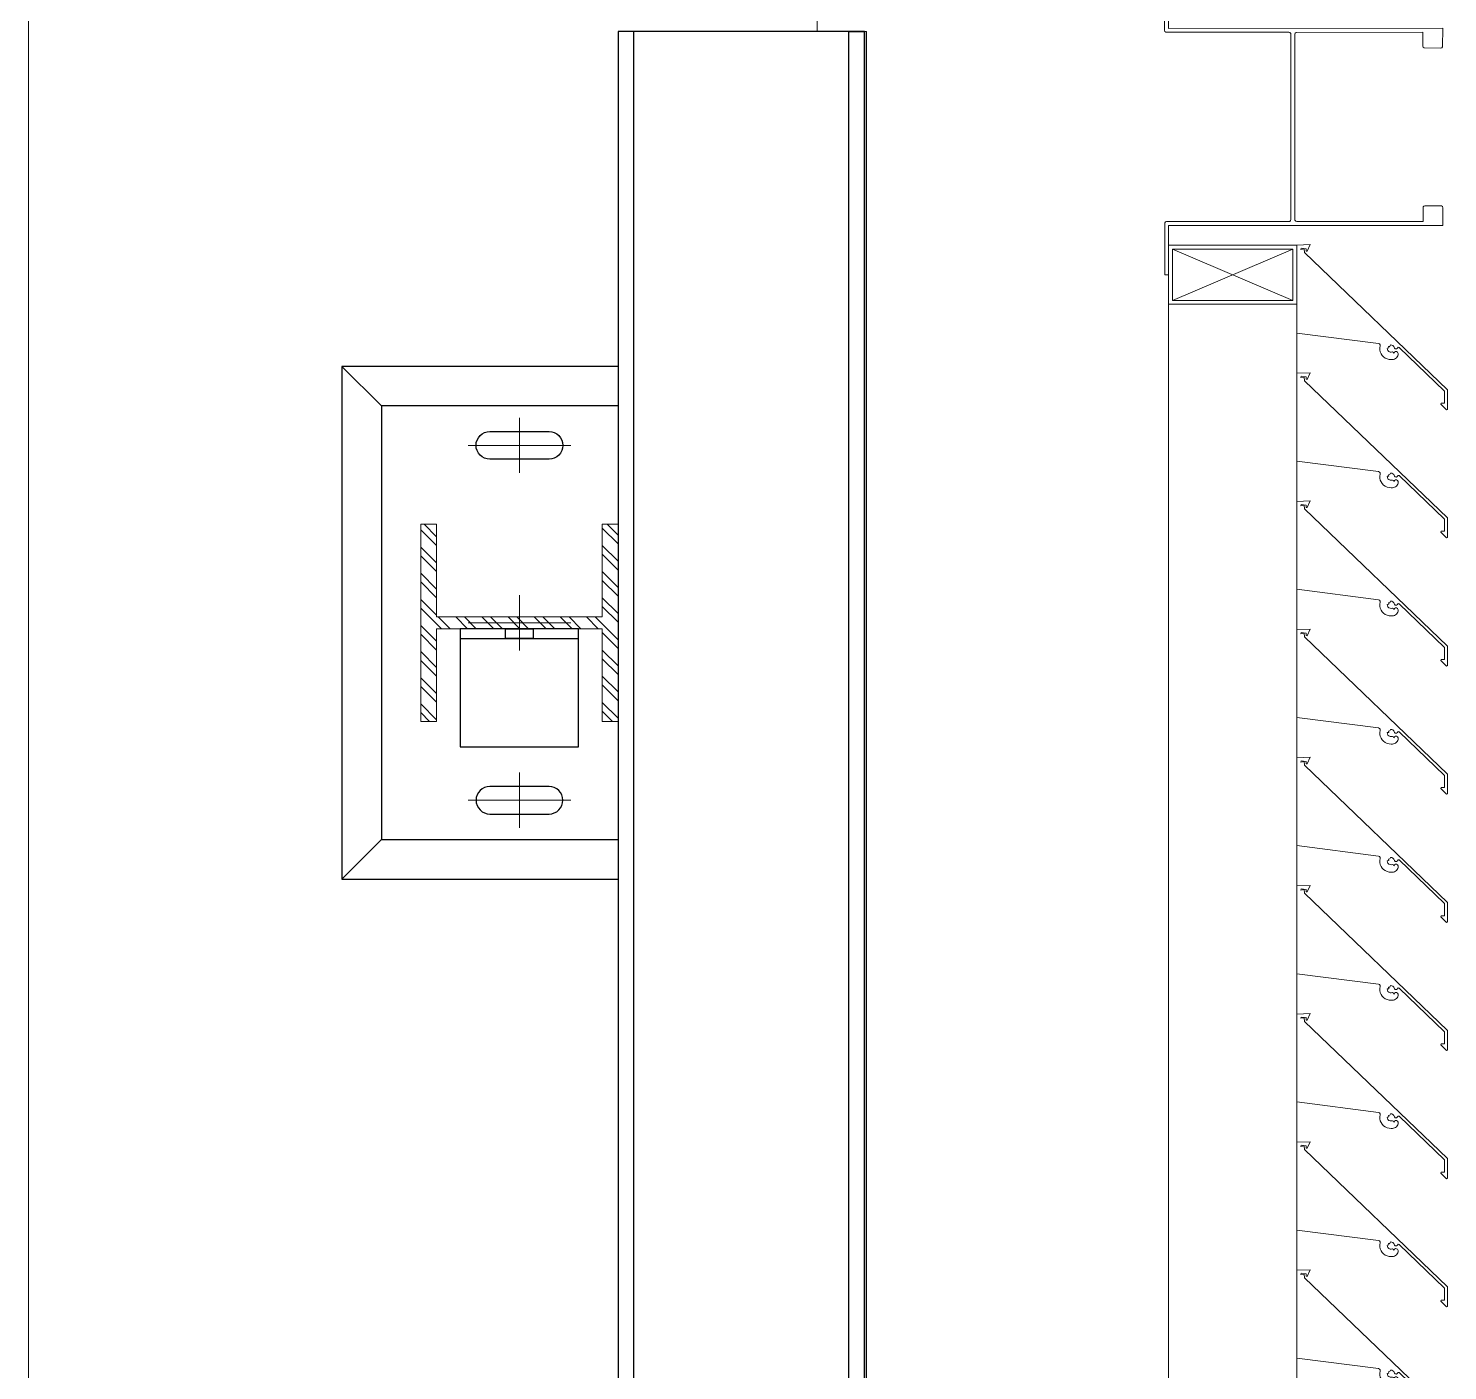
# Model space of a CAD drawing. Header units: millimetres. Extents: x -220592 to 404889, y -217665 to 38245.
# Drawn here: x 36174 to 36894, y -27945 to -27264 of the extents above; entities that cross this region are included whole.
import ezdxf

# ---------------------------------------------------------------- set-up
doc = ezdxf.new("R2010")
doc.units = ezdxf.units.MM
doc.set_wipeout_variables(frame=1)
doc.linetypes.add('XKITLINE00', pattern=[0])
doc.linetypes.add('XKITLINE02', pattern=[4, 2, -2])
for name, color, linetype in [('000 - 0_HIDE_OBJ_FRAMING_DEF_SUB_1', 7, 'Continuous'), ('000 - STRUCTURE_STEEL_ACCESORIES_HATCH_', 7, 'Continuous'), ('000 - STRUCTURE_STEEL_ACCESORIES_HIDDEN_', 7, 'Continuous'), ('000 - STRUCTURE_STEEL_ACCESORIES_MAIN_COLOR_1', 7, 'Continuous'), ('000 - STRUCTURE_STEEL_FRAMING_CUT_COLOR_4', 7, 'Continuous'), ('000 - STRUCTURE_STEEL_FRAMING_DEF_SUB', 7, 'Continuous'), ('000 - STRUCTURE_STEEL_FRAMING_HIDDEN_', 7, 'Continuous'), ('000 - STRUCTURE_STEEL_FRAMING_SUB_COLOR_1', 7, 'Continuous'), ('000 - STRUCTURE_STEEL_FRAMING_SUB_COLOR_2', 7, 'Continuous'), ('000 - STRUCTURE_STEEL_FRAMING_WIPEOUT_', 7, 'Continuous')]:
    doc.layers.add(name, color=color, linetype=linetype)
doc.layers.add('Part', color=7, linetype='Continuous', lineweight=0)

# ---------------------------------------------------------------- blocks, each defined once
blk = doc.blocks.new('*A14670')
at = {"layer": 'Part', "color": 7, "linetype": 'XKITLINE00', "lineweight": 0}
for p, q in [((-81.668045, 241.106135), (-82.318045, 241.106135)), ((-82.318045, 241.106135), (-82.318045, 240.806135)), ((-82.298045, 240.826135), (-81.688045, 241.086135)), ((-82.298045, 241.086135), (-81.688045, 240.826135)), ((-82.298045, 240.826135), (-82.298045, 241.086135)), ((-82.298045, 241.086135), (-81.688045, 241.086135)), ((-81.688045, 241.086135), (-81.688045, 240.826135)), ((-81.668045, 240.806135), (-81.668045, 241.106135)), ((-82.318045, 240.806135), (-81.668045, 240.806135)), ((-81.688045, 240.826135), (-82.298045, 240.826135))]:
    blk.add_line(p, q, dxfattribs=at)
blk = doc.blocks.new('*A14671')
at = {"layer": 'Part', "color": 7, "linetype": 'XKITLINE00', "lineweight": 0}
for p, q in [((-81.668236, 241.106123), (-81.668243, 240.660453)), ((-81.60055, 241.108745), (-81.668236, 241.106123)), ((-81.648356, 241.084428), (-81.64632, 241.091001)), ((-81.63134, 241.087332), (-81.648356, 241.084428)), ((-81.64632, 241.091001), (-81.621337, 241.087861)), ((-81.628443, 241.068789), (-81.63134, 241.087332)), ((-81.621337, 241.087861), (-81.621208, 241.07567)), ((-81.616085, 241.075258), (-81.60055, 241.108745)), ((-80.903321, 240.372543), (-81.628443, 241.068789)), ((-81.621208, 241.07567), (-81.616085, 241.075258)), ((-81.668243, 240.660453), (-81.254237, 240.607423)), ((-81.254237, 240.607423), (-81.249162, 240.605233)), ((-81.249162, 240.605233), (-81.246025, 240.600681)), ((-81.245786, 240.595159), (-81.247272, 240.585025)), ((-81.247272, 240.585025), (-81.246897, 240.574789)), ((-81.246025, 240.600681), (-81.245786, 240.595159)), ((-81.209279, 240.583625), (-81.201573, 240.584731)), ((-81.20871, 240.577141), (-81.209279, 240.583625)), ((-81.202743, 240.591791), (-81.195578, 240.592735)), ((-81.201573, 240.584731), (-81.202743, 240.591791)), ((-81.195578, 240.592735), (-81.193256, 240.600125)), ((-81.193256, 240.600125), (-81.186584, 240.599703)), ((-81.186584, 240.599703), (-81.180508, 240.596913)), ((-81.180508, 240.596913), (-81.175841, 240.592126)), ((-81.175841, 240.592126), (-81.172727, 240.584553)), ((-81.172727, 240.584553), (-81.168544, 240.580396)), ((-81.168544, 240.580396), (-81.16265, 240.58019)), ((-81.16265, 240.58019), (-81.158186, 240.584044)), ((-81.158186, 240.584044), (-81.154531, 240.588671)), ((-81.154531, 240.588671), (-81.149372, 240.587579)), ((-81.149372, 240.587579), (-80.918356, 240.366176)), ((-81.246897, 240.574789), (-81.244674, 240.56479)), ((-81.244674, 240.56479), (-81.240676, 240.55536)), ((-81.240676, 240.55536), (-81.235036, 240.54681)), ((-81.235036, 240.54681), (-81.22794, 240.539423)), ((-81.22794, 240.539423), (-81.219624, 240.533445)), ((-81.219624, 240.533445), (-81.210361, 240.529072)), ((-81.210361, 240.529072), (-81.20046, 240.526449)), ((-81.205908, 240.571267), (-81.20871, 240.577141)), ((-81.201226, 240.566745), (-81.205908, 240.571267)), ((-81.195258, 240.564147), (-81.201226, 240.566745)), ((-81.20046, 240.526449), (-81.190247, 240.525664)), ((-81.188758, 240.563803), (-81.195258, 240.564147)), ((-81.190247, 240.525664), (-81.183448, 240.525762)), ((-81.18284, 240.564708), (-81.188758, 240.563803)), ((-81.183448, 240.525762), (-81.17772, 240.526398)), ((-81.178029, 240.562301), (-81.18284, 240.564708)), ((-81.175999, 240.55732), (-81.178029, 240.562301)), ((-81.17772, 240.526398), (-81.172219, 240.528117)), ((-81.173057, 240.562792), (-81.175999, 240.55732)), ((-81.1679, 240.56601), (-81.173057, 240.562792)), ((-81.172219, 240.528117), (-81.167149, 240.530857)), ((-81.161823, 240.565998), (-81.1679, 240.56601)), ((-81.167149, 240.530857), (-81.162695, 240.534515)), ((-81.162695, 240.534515), (-81.159024, 240.538958)), ((-81.156679, 240.562761), (-81.161823, 240.565998)), ((-81.159024, 240.538958), (-81.15627, 240.544021)), ((-81.154039, 240.557287), (-81.156679, 240.562761)), ((-81.15627, 240.544021), (-81.154535, 240.549517)), ((-81.154535, 240.549517), (-81.154039, 240.557287)), ((-80.918356, 240.366176), (-80.918699, 240.30483)), ((-80.903874, 240.273392), (-80.903321, 240.372543)), ((-80.936119, 240.304733), (-80.937204, 240.299812)), ((-80.937204, 240.299812), (-80.908555, 240.270923)), ((-80.918699, 240.30483), (-80.936119, 240.304733)), ((-80.908555, 240.270923), (-80.903874, 240.273392))]:
    blk.add_line(p, q, dxfattribs=at)
blk = doc.blocks.new('*A14672')
at = {"layer": 'Part', "color": 7, "linetype": 'XKITLINE00', "lineweight": 0}
for p, q in [((-81.668236, 240.456123), (-81.668243, 240.010453)), ((-81.60055, 240.458745), (-81.668236, 240.456123)), ((-81.648356, 240.434428), (-81.64632, 240.441001)), ((-81.63134, 240.437332), (-81.648356, 240.434428)), ((-81.64632, 240.441001), (-81.621337, 240.437861)), ((-81.628443, 240.418789), (-81.63134, 240.437332)), ((-81.621337, 240.437861), (-81.621208, 240.42567)), ((-81.616085, 240.425258), (-81.60055, 240.458745)), ((-80.903321, 239.722543), (-81.628443, 240.418789)), ((-81.621208, 240.42567), (-81.616085, 240.425258)), ((-81.668243, 240.010453), (-81.254237, 239.957423)), ((-81.254237, 239.957423), (-81.249162, 239.955233)), ((-81.249162, 239.955233), (-81.246025, 239.950681)), ((-81.245786, 239.945159), (-81.247272, 239.935025)), ((-81.247272, 239.935025), (-81.246897, 239.924789)), ((-81.246025, 239.950681), (-81.245786, 239.945159)), ((-81.209279, 239.933625), (-81.201573, 239.934731)), ((-81.20871, 239.927141), (-81.209279, 239.933625)), ((-81.202743, 239.941791), (-81.195578, 239.942735)), ((-81.201573, 239.934731), (-81.202743, 239.941791)), ((-81.195578, 239.942735), (-81.193256, 239.950125)), ((-81.193256, 239.950125), (-81.186584, 239.949703)), ((-81.186584, 239.949703), (-81.180508, 239.946913)), ((-81.180508, 239.946913), (-81.175841, 239.942126)), ((-81.175841, 239.942126), (-81.172727, 239.934553)), ((-81.172727, 239.934553), (-81.168544, 239.930396)), ((-81.16265, 239.93019), (-81.158186, 239.934044)), ((-81.158186, 239.934044), (-81.154531, 239.938671)), ((-81.154531, 239.938671), (-81.149372, 239.937579)), ((-81.149372, 239.937579), (-80.918356, 239.716176)), ((-81.246897, 239.924789), (-81.244674, 239.91479)), ((-81.244674, 239.91479), (-81.240676, 239.90536)), ((-81.240676, 239.90536), (-81.235036, 239.89681)), ((-81.235036, 239.89681), (-81.22794, 239.889423)), ((-81.22794, 239.889423), (-81.219624, 239.883445)), ((-81.219624, 239.883445), (-81.210361, 239.879072)), ((-81.210361, 239.879072), (-81.20046, 239.876449)), ((-81.205908, 239.921267), (-81.20871, 239.927141)), ((-81.201226, 239.916745), (-81.205908, 239.921267)), ((-81.195258, 239.914147), (-81.201226, 239.916745)), ((-81.20046, 239.876449), (-81.190247, 239.875664)), ((-81.188758, 239.913803), (-81.195258, 239.914147)), ((-81.190247, 239.875664), (-81.183448, 239.875762)), ((-81.18284, 239.914708), (-81.188758, 239.913803)), ((-81.183448, 239.875762), (-81.17772, 239.876398)), ((-81.178029, 239.912301), (-81.18284, 239.914708)), ((-81.175999, 239.90732), (-81.178029, 239.912301)), ((-81.17772, 239.876398), (-81.172219, 239.878117)), ((-81.173057, 239.912792), (-81.175999, 239.90732)), ((-81.1679, 239.91601), (-81.173057, 239.912792)), ((-81.172219, 239.878117), (-81.167149, 239.880857)), ((-81.168544, 239.930396), (-81.16265, 239.93019)), ((-81.161823, 239.915998), (-81.1679, 239.91601)), ((-81.167149, 239.880857), (-81.162695, 239.884515)), ((-81.162695, 239.884515), (-81.159024, 239.888958)), ((-81.156679, 239.912761), (-81.161823, 239.915998)), ((-81.159024, 239.888958), (-81.15627, 239.894021)), ((-81.154039, 239.907287), (-81.156679, 239.912761)), ((-81.15627, 239.894021), (-81.154535, 239.899517)), ((-81.154535, 239.899517), (-81.154039, 239.907287)), ((-80.903874, 239.623392), (-80.903321, 239.722543)), ((-80.936119, 239.654733), (-80.937204, 239.649812)), ((-80.937204, 239.649812), (-80.908555, 239.620923)), ((-80.918699, 239.65483), (-80.936119, 239.654733)), ((-80.918356, 239.716176), (-80.918699, 239.65483)), ((-80.908555, 239.620923), (-80.903874, 239.623392))]:
    blk.add_line(p, q, dxfattribs=at)
blk = doc.blocks.new('*A14673')
at = {"layer": 'Part', "color": 7, "linetype": 'XKITLINE00', "lineweight": 0}
for p, q in [((-81.668236, 239.806123), (-81.668243, 239.360453)), ((-81.60055, 239.808745), (-81.668236, 239.806123)), ((-81.648356, 239.784428), (-81.64632, 239.791001)), ((-81.64632, 239.791001), (-81.621337, 239.787861)), ((-81.616085, 239.775258), (-81.60055, 239.808745)), ((-81.63134, 239.787332), (-81.648356, 239.784428)), ((-81.628443, 239.768789), (-81.63134, 239.787332)), ((-80.903321, 239.072543), (-81.628443, 239.768789)), ((-81.621337, 239.787861), (-81.621208, 239.77567)), ((-81.621208, 239.77567), (-81.616085, 239.775258)), ((-81.668243, 239.360453), (-81.254237, 239.307423)), ((-81.254237, 239.307423), (-81.249162, 239.305233)), ((-81.249162, 239.305233), (-81.246025, 239.300681)), ((-81.245786, 239.295159), (-81.247272, 239.285025)), ((-81.247272, 239.285025), (-81.246897, 239.274789)), ((-81.246025, 239.300681), (-81.245786, 239.295159)), ((-81.209279, 239.283625), (-81.201573, 239.284731)), ((-81.202743, 239.291791), (-81.195578, 239.292735)), ((-81.201573, 239.284731), (-81.202743, 239.291791)), ((-81.195578, 239.292735), (-81.193256, 239.300125)), ((-81.193256, 239.300125), (-81.186584, 239.299703)), ((-81.186584, 239.299703), (-81.180508, 239.296913)), ((-81.180508, 239.296913), (-81.175841, 239.292126)), ((-81.175841, 239.292126), (-81.172727, 239.284553)), ((-81.158186, 239.284044), (-81.154531, 239.288671)), ((-81.154531, 239.288671), (-81.149372, 239.287579)), ((-81.149372, 239.287579), (-80.918356, 239.066176)), ((-81.246897, 239.274789), (-81.244674, 239.26479)), ((-81.244674, 239.26479), (-81.240676, 239.25536)), ((-81.240676, 239.25536), (-81.235036, 239.24681)), ((-81.235036, 239.24681), (-81.22794, 239.239423)), ((-81.22794, 239.239423), (-81.219624, 239.233445)), ((-81.219624, 239.233445), (-81.210361, 239.229072)), ((-81.210361, 239.229072), (-81.20046, 239.226449)), ((-81.20871, 239.277141), (-81.209279, 239.283625)), ((-81.205908, 239.271267), (-81.20871, 239.277141)), ((-81.201226, 239.266745), (-81.205908, 239.271267)), ((-81.195258, 239.264147), (-81.201226, 239.266745)), ((-81.20046, 239.226449), (-81.190247, 239.225664)), ((-81.188758, 239.263803), (-81.195258, 239.264147)), ((-81.190247, 239.225664), (-81.183448, 239.225762)), ((-81.18284, 239.264708), (-81.188758, 239.263803)), ((-81.183448, 239.225762), (-81.17772, 239.226398)), ((-81.178029, 239.262301), (-81.18284, 239.264708)), ((-81.175999, 239.25732), (-81.178029, 239.262301)), ((-81.17772, 239.226398), (-81.172219, 239.228117)), ((-81.173057, 239.262792), (-81.175999, 239.25732)), ((-81.1679, 239.26601), (-81.173057, 239.262792)), ((-81.172727, 239.284553), (-81.168544, 239.280396)), ((-81.172219, 239.228117), (-81.167149, 239.230857)), ((-81.168544, 239.280396), (-81.16265, 239.28019)), ((-81.161823, 239.265998), (-81.1679, 239.26601)), ((-81.167149, 239.230857), (-81.162695, 239.234515)), ((-81.162695, 239.234515), (-81.159024, 239.238958)), ((-81.16265, 239.28019), (-81.158186, 239.284044)), ((-81.156679, 239.262761), (-81.161823, 239.265998)), ((-81.159024, 239.238958), (-81.15627, 239.244021)), ((-81.154039, 239.257287), (-81.156679, 239.262761)), ((-81.15627, 239.244021), (-81.154535, 239.249517)), ((-81.154535, 239.249517), (-81.154039, 239.257287)), ((-80.903874, 238.973392), (-80.903321, 239.072543)), ((-80.936119, 239.004733), (-80.937204, 238.999812)), ((-80.937204, 238.999812), (-80.908555, 238.970923)), ((-80.918699, 239.00483), (-80.936119, 239.004733)), ((-80.918356, 239.066176), (-80.918699, 239.00483)), ((-80.908555, 238.970923), (-80.903874, 238.973392))]:
    blk.add_line(p, q, dxfattribs=at)
blk = doc.blocks.new('*A14674')
at = {"layer": 'Part', "color": 7, "linetype": 'XKITLINE00', "lineweight": 0}
for p, q in [((-81.668236, 239.156123), (-81.668243, 238.710453)), ((-81.60055, 239.158745), (-81.668236, 239.156123)), ((-81.648356, 239.134428), (-81.64632, 239.141001)), ((-81.64632, 239.141001), (-81.621337, 239.137861)), ((-81.616085, 239.125258), (-81.60055, 239.158745)), ((-81.63134, 239.137332), (-81.648356, 239.134428)), ((-81.628443, 239.118789), (-81.63134, 239.137332)), ((-80.903321, 238.422543), (-81.628443, 239.118789)), ((-81.621337, 239.137861), (-81.621208, 239.12567)), ((-81.621208, 239.12567), (-81.616085, 239.125258)), ((-81.668243, 238.710453), (-81.254237, 238.657423)), ((-81.254237, 238.657423), (-81.249162, 238.655233)), ((-81.249162, 238.655233), (-81.246025, 238.650681)), ((-81.245786, 238.645159), (-81.247272, 238.635025)), ((-81.246025, 238.650681), (-81.245786, 238.645159)), ((-81.202743, 238.641791), (-81.195578, 238.642735)), ((-81.201573, 238.634731), (-81.202743, 238.641791)), ((-81.195578, 238.642735), (-81.193256, 238.650125)), ((-81.193256, 238.650125), (-81.186584, 238.649703)), ((-81.186584, 238.649703), (-81.180508, 238.646913)), ((-81.180508, 238.646913), (-81.175841, 238.642126)), ((-81.175841, 238.642126), (-81.172727, 238.634553)), ((-81.158186, 238.634044), (-81.154531, 238.638671)), ((-81.154531, 238.638671), (-81.149372, 238.637579)), ((-81.149372, 238.637579), (-80.918356, 238.416176)), ((-81.247272, 238.635025), (-81.246897, 238.624789)), ((-81.246897, 238.624789), (-81.244674, 238.61479)), ((-81.244674, 238.61479), (-81.240676, 238.60536)), ((-81.240676, 238.60536), (-81.235036, 238.59681)), ((-81.235036, 238.59681), (-81.22794, 238.589423)), ((-81.22794, 238.589423), (-81.219624, 238.583445)), ((-81.219624, 238.583445), (-81.210361, 238.579072)), ((-81.210361, 238.579072), (-81.20046, 238.576449)), ((-81.209279, 238.633625), (-81.201573, 238.634731)), ((-81.20871, 238.627141), (-81.209279, 238.633625)), ((-81.205908, 238.621267), (-81.20871, 238.627141)), ((-81.201226, 238.616745), (-81.205908, 238.621267)), ((-81.195258, 238.614147), (-81.201226, 238.616745)), ((-81.20046, 238.576449), (-81.190247, 238.575664)), ((-81.188758, 238.613803), (-81.195258, 238.614147)), ((-81.190247, 238.575664), (-81.183448, 238.575762)), ((-81.18284, 238.614708), (-81.188758, 238.613803)), ((-81.183448, 238.575762), (-81.17772, 238.576398)), ((-81.178029, 238.612301), (-81.18284, 238.614708)), ((-81.175999, 238.60732), (-81.178029, 238.612301)), ((-81.17772, 238.576398), (-81.172219, 238.578117)), ((-81.173057, 238.612792), (-81.175999, 238.60732)), ((-81.1679, 238.61601), (-81.173057, 238.612792)), ((-81.172727, 238.634553), (-81.168544, 238.630396)), ((-81.172219, 238.578117), (-81.167149, 238.580857)), ((-81.168544, 238.630396), (-81.16265, 238.63019)), ((-81.161823, 238.615998), (-81.1679, 238.61601)), ((-81.167149, 238.580857), (-81.162695, 238.584515)), ((-81.162695, 238.584515), (-81.159024, 238.588958)), ((-81.16265, 238.63019), (-81.158186, 238.634044)), ((-81.156679, 238.612761), (-81.161823, 238.615998)), ((-81.159024, 238.588958), (-81.15627, 238.594021)), ((-81.154039, 238.607287), (-81.156679, 238.612761)), ((-81.15627, 238.594021), (-81.154535, 238.599517)), ((-81.154535, 238.599517), (-81.154039, 238.607287)), ((-80.903874, 238.323392), (-80.903321, 238.422543)), ((-80.936119, 238.354733), (-80.937204, 238.349812)), ((-80.937204, 238.349812), (-80.908555, 238.320923)), ((-80.918699, 238.35483), (-80.936119, 238.354733)), ((-80.918356, 238.416176), (-80.918699, 238.35483)), ((-80.908555, 238.320923), (-80.903874, 238.323392))]:
    blk.add_line(p, q, dxfattribs=at)
blk = doc.blocks.new('*A14675')
at = {"layer": 'Part', "color": 7, "linetype": 'XKITLINE00', "lineweight": 0}
for p, q in [((-81.668236, 238.506123), (-81.668243, 238.060453)), ((-81.60055, 238.508745), (-81.668236, 238.506123)), ((-81.616085, 238.475258), (-81.60055, 238.508745)), ((-81.648356, 238.484428), (-81.64632, 238.491001)), ((-81.63134, 238.487332), (-81.648356, 238.484428)), ((-81.64632, 238.491001), (-81.621337, 238.487861)), ((-81.628443, 238.468789), (-81.63134, 238.487332)), ((-80.903321, 237.772543), (-81.628443, 238.468789)), ((-81.621337, 238.487861), (-81.621208, 238.47567)), ((-81.621208, 238.47567), (-81.616085, 238.475258)), ((-81.668243, 238.060453), (-81.254237, 238.007423)), ((-81.254237, 238.007423), (-81.249162, 238.005233)), ((-81.249162, 238.005233), (-81.246025, 238.000681)), ((-81.245786, 237.995159), (-81.247272, 237.985025)), ((-81.246025, 238.000681), (-81.245786, 237.995159)), ((-81.202743, 237.991791), (-81.195578, 237.992735)), ((-81.201573, 237.984731), (-81.202743, 237.991791)), ((-81.195578, 237.992735), (-81.193256, 238.000125)), ((-81.193256, 238.000125), (-81.186584, 237.999703)), ((-81.186584, 237.999703), (-81.180508, 237.996913)), ((-81.180508, 237.996913), (-81.175841, 237.992126)), ((-81.175841, 237.992126), (-81.172727, 237.984553)), ((-81.247272, 237.985025), (-81.246897, 237.974789)), ((-81.246897, 237.974789), (-81.244674, 237.96479)), ((-81.244674, 237.96479), (-81.240676, 237.95536)), ((-81.240676, 237.95536), (-81.235036, 237.94681)), ((-81.235036, 237.94681), (-81.22794, 237.939423)), ((-81.22794, 237.939423), (-81.219624, 237.933445)), ((-81.219624, 237.933445), (-81.210361, 237.929072)), ((-81.210361, 237.929072), (-81.20046, 237.926449)), ((-81.209279, 237.983625), (-81.201573, 237.984731)), ((-81.20871, 237.977141), (-81.209279, 237.983625)), ((-81.205908, 237.971267), (-81.20871, 237.977141)), ((-81.201226, 237.966745), (-81.205908, 237.971267)), ((-81.195258, 237.964147), (-81.201226, 237.966745)), ((-81.20046, 237.926449), (-81.190247, 237.925664)), ((-81.188758, 237.963803), (-81.195258, 237.964147)), ((-81.190247, 237.925664), (-81.183448, 237.925762)), ((-81.18284, 237.964708), (-81.188758, 237.963803)), ((-81.183448, 237.925762), (-81.17772, 237.926398)), ((-81.178029, 237.962301), (-81.18284, 237.964708)), ((-81.175999, 237.95732), (-81.178029, 237.962301)), ((-81.17772, 237.926398), (-81.172219, 237.928117)), ((-81.173057, 237.962792), (-81.175999, 237.95732)), ((-81.1679, 237.96601), (-81.173057, 237.962792)), ((-81.172727, 237.984553), (-81.168544, 237.980396)), ((-81.172219, 237.928117), (-81.167149, 237.930857)), ((-81.168544, 237.980396), (-81.16265, 237.98019)), ((-81.161823, 237.965998), (-81.1679, 237.96601)), ((-81.167149, 237.930857), (-81.162695, 237.934515)), ((-81.162695, 237.934515), (-81.159024, 237.938958)), ((-81.16265, 237.98019), (-81.158186, 237.984044)), ((-81.156679, 237.962761), (-81.161823, 237.965998)), ((-81.159024, 237.938958), (-81.15627, 237.944021)), ((-81.158186, 237.984044), (-81.154531, 237.988671)), ((-81.154039, 237.957287), (-81.156679, 237.962761)), ((-81.15627, 237.944021), (-81.154535, 237.949517)), ((-81.154535, 237.949517), (-81.154039, 237.957287)), ((-81.154531, 237.988671), (-81.149372, 237.987579)), ((-81.149372, 237.987579), (-80.918356, 237.766176)), ((-80.936119, 237.704733), (-80.937204, 237.699812)), ((-80.918699, 237.70483), (-80.936119, 237.704733)), ((-80.918356, 237.766176), (-80.918699, 237.70483)), ((-80.903874, 237.673392), (-80.903321, 237.772543)), ((-80.937204, 237.699812), (-80.908555, 237.670923)), ((-80.908555, 237.670923), (-80.903874, 237.673392))]:
    blk.add_line(p, q, dxfattribs=at)
blk = doc.blocks.new('*A14676')
at = {"layer": 'Part', "color": 7, "linetype": 'XKITLINE00', "lineweight": 0}
for p, q in [((-81.668236, 237.856123), (-81.668243, 237.410453)), ((-81.60055, 237.858745), (-81.668236, 237.856123)), ((-81.616085, 237.825258), (-81.60055, 237.858745)), ((-81.648356, 237.834428), (-81.64632, 237.841001)), ((-81.63134, 237.837332), (-81.648356, 237.834428)), ((-81.64632, 237.841001), (-81.621337, 237.837861)), ((-81.628443, 237.818789), (-81.63134, 237.837332)), ((-80.903321, 237.122543), (-81.628443, 237.818789)), ((-81.621337, 237.837861), (-81.621208, 237.82567)), ((-81.621208, 237.82567), (-81.616085, 237.825258)), ((-81.668243, 237.410453), (-81.254237, 237.357423)), ((-81.254237, 237.357423), (-81.249162, 237.355233)), ((-81.249162, 237.355233), (-81.246025, 237.350681)), ((-81.245786, 237.345159), (-81.247272, 237.335025)), ((-81.246025, 237.350681), (-81.245786, 237.345159)), ((-81.202743, 237.341791), (-81.195578, 237.342735)), ((-81.201573, 237.334731), (-81.202743, 237.341791)), ((-81.195578, 237.342735), (-81.193256, 237.350125)), ((-81.193256, 237.350125), (-81.186584, 237.349703)), ((-81.186584, 237.349703), (-81.180508, 237.346913)), ((-81.180508, 237.346913), (-81.175841, 237.342126)), ((-81.175841, 237.342126), (-81.172727, 237.334553)), ((-81.247272, 237.335025), (-81.246897, 237.324789)), ((-81.246897, 237.324789), (-81.244674, 237.31479)), ((-81.244674, 237.31479), (-81.240676, 237.30536)), ((-81.240676, 237.30536), (-81.235036, 237.29681)), ((-81.235036, 237.29681), (-81.22794, 237.289423)), ((-81.22794, 237.289423), (-81.219624, 237.283445)), ((-81.219624, 237.283445), (-81.210361, 237.279072)), ((-81.210361, 237.279072), (-81.20046, 237.276449)), ((-81.209279, 237.333625), (-81.201573, 237.334731)), ((-81.20871, 237.327141), (-81.209279, 237.333625)), ((-81.205908, 237.321267), (-81.20871, 237.327141)), ((-81.201226, 237.316745), (-81.205908, 237.321267)), ((-81.195258, 237.314147), (-81.201226, 237.316745)), ((-81.20046, 237.276449), (-81.190247, 237.275664)), ((-81.188758, 237.313803), (-81.195258, 237.314147)), ((-81.190247, 237.275664), (-81.183448, 237.275762)), ((-81.18284, 237.314708), (-81.188758, 237.313803)), ((-81.183448, 237.275762), (-81.17772, 237.276398)), ((-81.178029, 237.312301), (-81.18284, 237.314708)), ((-81.175999, 237.30732), (-81.178029, 237.312301)), ((-81.17772, 237.276398), (-81.172219, 237.278117)), ((-81.173057, 237.312792), (-81.175999, 237.30732)), ((-81.1679, 237.31601), (-81.173057, 237.312792)), ((-81.172727, 237.334553), (-81.168544, 237.330396)), ((-81.172219, 237.278117), (-81.167149, 237.280857)), ((-81.168544, 237.330396), (-81.16265, 237.33019)), ((-81.161823, 237.315998), (-81.1679, 237.31601)), ((-81.167149, 237.280857), (-81.162695, 237.284515)), ((-81.162695, 237.284515), (-81.159024, 237.288958)), ((-81.16265, 237.33019), (-81.158186, 237.334044)), ((-81.156679, 237.312761), (-81.161823, 237.315998)), ((-81.159024, 237.288958), (-81.15627, 237.294021)), ((-81.158186, 237.334044), (-81.154531, 237.338671)), ((-81.154039, 237.307287), (-81.156679, 237.312761)), ((-81.15627, 237.294021), (-81.154535, 237.299517)), ((-81.154535, 237.299517), (-81.154039, 237.307287)), ((-81.154531, 237.338671), (-81.149372, 237.337579)), ((-81.149372, 237.337579), (-80.918356, 237.116176)), ((-80.936119, 237.054733), (-80.937204, 237.049812)), ((-80.918699, 237.05483), (-80.936119, 237.054733)), ((-80.918356, 237.116176), (-80.918699, 237.05483)), ((-80.903874, 237.023392), (-80.903321, 237.122543)), ((-80.937204, 237.049812), (-80.908555, 237.020923)), ((-80.908555, 237.020923), (-80.903874, 237.023392))]:
    blk.add_line(p, q, dxfattribs=at)
blk = doc.blocks.new('*A14677')
at = {"layer": 'Part', "color": 7, "linetype": 'XKITLINE00', "lineweight": 0}
for p, q in [((-81.668236, 237.206123), (-81.668243, 236.760453)), ((-81.60055, 237.208745), (-81.668236, 237.206123)), ((-81.616085, 237.175258), (-81.60055, 237.208745)), ((-81.648356, 237.184428), (-81.64632, 237.191001)), ((-81.63134, 237.187332), (-81.648356, 237.184428)), ((-81.64632, 237.191001), (-81.621337, 237.187861)), ((-81.628443, 237.168789), (-81.63134, 237.187332)), ((-80.903321, 236.472543), (-81.628443, 237.168789)), ((-81.621337, 237.187861), (-81.621208, 237.17567)), ((-81.621208, 237.17567), (-81.616085, 237.175258)), ((-81.668243, 236.760453), (-81.254237, 236.707423)), ((-81.254237, 236.707423), (-81.249162, 236.705233)), ((-81.249162, 236.705233), (-81.246025, 236.700681)), ((-81.245786, 236.695159), (-81.247272, 236.685025)), ((-81.246025, 236.700681), (-81.245786, 236.695159)), ((-81.195578, 236.692735), (-81.193256, 236.700125)), ((-81.193256, 236.700125), (-81.186584, 236.699703)), ((-81.186584, 236.699703), (-81.180508, 236.696913)), ((-81.180508, 236.696913), (-81.175841, 236.692126)), ((-81.247272, 236.685025), (-81.246897, 236.674789)), ((-81.246897, 236.674789), (-81.244674, 236.66479)), ((-81.244674, 236.66479), (-81.240676, 236.65536)), ((-81.240676, 236.65536), (-81.235036, 236.64681)), ((-81.235036, 236.64681), (-81.22794, 236.639423)), ((-81.22794, 236.639423), (-81.219624, 236.633445)), ((-81.219624, 236.633445), (-81.210361, 236.629072)), ((-81.210361, 236.629072), (-81.20046, 236.626449)), ((-81.209279, 236.683625), (-81.201573, 236.684731)), ((-81.20871, 236.677141), (-81.209279, 236.683625)), ((-81.205908, 236.671267), (-81.20871, 236.677141)), ((-81.201226, 236.666745), (-81.205908, 236.671267)), ((-81.202743, 236.691791), (-81.195578, 236.692735)), ((-81.201573, 236.684731), (-81.202743, 236.691791)), ((-81.195258, 236.664147), (-81.201226, 236.666745)), ((-81.20046, 236.626449), (-81.190247, 236.625664)), ((-81.188758, 236.663803), (-81.195258, 236.664147)), ((-81.190247, 236.625664), (-81.183448, 236.625762)), ((-81.18284, 236.664708), (-81.188758, 236.663803)), ((-81.183448, 236.625762), (-81.17772, 236.626398)), ((-81.178029, 236.662301), (-81.18284, 236.664708)), ((-81.175999, 236.65732), (-81.178029, 236.662301)), ((-81.17772, 236.626398), (-81.172219, 236.628117)), ((-81.173057, 236.662792), (-81.175999, 236.65732)), ((-81.175841, 236.692126), (-81.172727, 236.684553)), ((-81.1679, 236.66601), (-81.173057, 236.662792)), ((-81.172727, 236.684553), (-81.168544, 236.680396)), ((-81.172219, 236.628117), (-81.167149, 236.630857)), ((-81.168544, 236.680396), (-81.16265, 236.68019)), ((-81.161823, 236.665998), (-81.1679, 236.66601)), ((-81.167149, 236.630857), (-81.162695, 236.634515)), ((-81.162695, 236.634515), (-81.159024, 236.638958)), ((-81.16265, 236.68019), (-81.158186, 236.684044)), ((-81.156679, 236.662761), (-81.161823, 236.665998)), ((-81.159024, 236.638958), (-81.15627, 236.644021)), ((-81.158186, 236.684044), (-81.154531, 236.688671)), ((-81.154039, 236.657287), (-81.156679, 236.662761)), ((-81.15627, 236.644021), (-81.154535, 236.649517)), ((-81.154535, 236.649517), (-81.154039, 236.657287)), ((-81.154531, 236.688671), (-81.149372, 236.687579)), ((-81.149372, 236.687579), (-80.918356, 236.466176)), ((-80.918356, 236.466176), (-80.918699, 236.40483)), ((-80.903874, 236.373392), (-80.903321, 236.472543)), ((-80.936119, 236.404733), (-80.937204, 236.399812)), ((-80.937204, 236.399812), (-80.908555, 236.370923)), ((-80.918699, 236.40483), (-80.936119, 236.404733)), ((-80.908555, 236.370923), (-80.903874, 236.373392))]:
    blk.add_line(p, q, dxfattribs=at)
blk = doc.blocks.new('*A14678')
at = {"layer": 'Part', "color": 7, "linetype": 'XKITLINE00', "lineweight": 0}
for p, q in [((-81.668236, 236.556123), (-81.668243, 236.110453)), ((-81.60055, 236.558745), (-81.668236, 236.556123)), ((-81.616085, 236.525258), (-81.60055, 236.558745)), ((-81.648356, 236.534428), (-81.64632, 236.541001)), ((-81.63134, 236.537332), (-81.648356, 236.534428)), ((-81.64632, 236.541001), (-81.621337, 236.537861)), ((-81.628443, 236.518789), (-81.63134, 236.537332)), ((-80.903321, 235.822543), (-81.628443, 236.518789)), ((-81.621337, 236.537861), (-81.621208, 236.52567)), ((-81.621208, 236.52567), (-81.616085, 236.525258)), ((-81.668243, 236.110453), (-81.254237, 236.057423)), ((-81.254237, 236.057423), (-81.249162, 236.055233)), ((-81.249162, 236.055233), (-81.246025, 236.050681)), ((-81.246025, 236.050681), (-81.245786, 236.045159)), ((-81.195578, 236.042735), (-81.193256, 236.050125)), ((-81.193256, 236.050125), (-81.186584, 236.049703)), ((-81.186584, 236.049703), (-81.180508, 236.046913)), ((-81.180508, 236.046913), (-81.175841, 236.042126)), ((-81.245786, 236.045159), (-81.247272, 236.035025)), ((-81.247272, 236.035025), (-81.246897, 236.024789)), ((-81.246897, 236.024789), (-81.244674, 236.01479)), ((-81.244674, 236.01479), (-81.240676, 236.00536)), ((-81.240676, 236.00536), (-81.235036, 235.99681)), ((-81.235036, 235.99681), (-81.22794, 235.989423)), ((-81.22794, 235.989423), (-81.219624, 235.983445)), ((-81.219624, 235.983445), (-81.210361, 235.979072)), ((-81.210361, 235.979072), (-81.20046, 235.976449)), ((-81.209279, 236.033625), (-81.201573, 236.034731)), ((-81.20871, 236.027141), (-81.209279, 236.033625)), ((-81.205908, 236.021267), (-81.20871, 236.027141)), ((-81.201226, 236.016745), (-81.205908, 236.021267)), ((-81.202743, 236.041791), (-81.195578, 236.042735)), ((-81.201573, 236.034731), (-81.202743, 236.041791)), ((-81.195258, 236.014147), (-81.201226, 236.016745)), ((-81.20046, 235.976449), (-81.190247, 235.975664)), ((-81.188758, 236.013803), (-81.195258, 236.014147)), ((-81.190247, 235.975664), (-81.183448, 235.975762)), ((-81.18284, 236.014708), (-81.188758, 236.013803)), ((-81.183448, 235.975762), (-81.17772, 235.976398)), ((-81.178029, 236.012301), (-81.18284, 236.014708)), ((-81.175999, 236.00732), (-81.178029, 236.012301)), ((-81.17772, 235.976398), (-81.172219, 235.978117)), ((-81.173057, 236.012792), (-81.175999, 236.00732)), ((-81.175841, 236.042126), (-81.172727, 236.034553)), ((-81.1679, 236.01601), (-81.173057, 236.012792)), ((-81.172727, 236.034553), (-81.168544, 236.030396)), ((-81.172219, 235.978117), (-81.167149, 235.980857)), ((-81.168544, 236.030396), (-81.16265, 236.03019)), ((-81.161823, 236.015998), (-81.1679, 236.01601)), ((-81.167149, 235.980857), (-81.162695, 235.984515)), ((-81.162695, 235.984515), (-81.159024, 235.988958)), ((-81.16265, 236.03019), (-81.158186, 236.034044)), ((-81.156679, 236.012761), (-81.161823, 236.015998)), ((-81.159024, 235.988958), (-81.15627, 235.994021)), ((-81.158186, 236.034044), (-81.154531, 236.038671)), ((-81.154039, 236.007287), (-81.156679, 236.012761)), ((-81.15627, 235.994021), (-81.154535, 235.999517)), ((-81.154535, 235.999517), (-81.154039, 236.007287)), ((-81.154531, 236.038671), (-81.149372, 236.037579)), ((-81.149372, 236.037579), (-80.918356, 235.816176)), ((-80.918356, 235.816176), (-80.918699, 235.75483)), ((-80.903874, 235.723392), (-80.903321, 235.822543)), ((-80.936119, 235.754733), (-80.937204, 235.749812)), ((-80.937204, 235.749812), (-80.908555, 235.720923)), ((-80.918699, 235.75483), (-80.936119, 235.754733)), ((-80.908555, 235.720923), (-80.903874, 235.723392))]:
    blk.add_line(p, q, dxfattribs=at)
blk = doc.blocks.new('*A14679')
at = {"layer": 'Part', "color": 7, "linetype": 'XKITLINE00', "lineweight": 0}
for p, q in [((-81.668236, 235.906123), (-81.668243, 235.460453)), ((-81.60055, 235.908745), (-81.668236, 235.906123)), ((-81.616085, 235.875258), (-81.60055, 235.908745)), ((-81.648356, 235.884428), (-81.64632, 235.891001)), ((-81.63134, 235.887332), (-81.648356, 235.884428)), ((-81.64632, 235.891001), (-81.621337, 235.887861)), ((-81.628443, 235.868789), (-81.63134, 235.887332)), ((-80.903321, 235.172543), (-81.628443, 235.868789)), ((-81.621337, 235.887861), (-81.621208, 235.87567)), ((-81.621208, 235.87567), (-81.616085, 235.875258)), ((-81.668243, 235.460453), (-81.254237, 235.407423)), ((-81.254237, 235.407423), (-81.249162, 235.405233)), ((-81.249162, 235.405233), (-81.246025, 235.400681)), ((-81.246025, 235.400681), (-81.245786, 235.395159)), ((-81.195578, 235.392735), (-81.193256, 235.400125)), ((-81.193256, 235.400125), (-81.186584, 235.399703)), ((-81.186584, 235.399703), (-81.180508, 235.396913)), ((-81.245786, 235.395159), (-81.247272, 235.385025)), ((-81.247272, 235.385025), (-81.246897, 235.374789)), ((-81.246897, 235.374789), (-81.244674, 235.36479)), ((-81.244674, 235.36479), (-81.240676, 235.35536)), ((-81.240676, 235.35536), (-81.235036, 235.34681)), ((-81.235036, 235.34681), (-81.22794, 235.339423)), ((-81.22794, 235.339423), (-81.219624, 235.333445)), ((-81.219624, 235.333445), (-81.210361, 235.329072)), ((-81.210361, 235.329072), (-81.20046, 235.326449)), ((-81.209279, 235.383625), (-81.201573, 235.384731)), ((-81.20871, 235.377141), (-81.209279, 235.383625)), ((-81.205908, 235.371267), (-81.20871, 235.377141)), ((-81.201226, 235.366745), (-81.205908, 235.371267)), ((-81.202743, 235.391791), (-81.195578, 235.392735)), ((-81.201573, 235.384731), (-81.202743, 235.391791)), ((-81.195258, 235.364147), (-81.201226, 235.366745)), ((-81.188758, 235.363803), (-81.195258, 235.364147)), ((-81.18284, 235.364708), (-81.188758, 235.363803)), ((-81.178029, 235.362301), (-81.18284, 235.364708)), ((-81.180508, 235.396913), (-81.175841, 235.392126)), ((-81.175999, 235.35732), (-81.178029, 235.362301)), ((-81.17772, 235.326398), (-81.172219, 235.328117)), ((-81.173057, 235.362792), (-81.175999, 235.35732)), ((-81.175841, 235.392126), (-81.172727, 235.384553)), ((-81.1679, 235.36601), (-81.173057, 235.362792)), ((-81.172727, 235.384553), (-81.168544, 235.380396)), ((-81.172219, 235.328117), (-81.167149, 235.330857)), ((-81.168544, 235.380396), (-81.16265, 235.38019)), ((-81.161823, 235.365998), (-81.1679, 235.36601)), ((-81.167149, 235.330857), (-81.162695, 235.334515)), ((-81.162695, 235.334515), (-81.159024, 235.338958)), ((-81.16265, 235.38019), (-81.158186, 235.384044)), ((-81.156679, 235.362761), (-81.161823, 235.365998)), ((-81.159024, 235.338958), (-81.15627, 235.344021)), ((-81.158186, 235.384044), (-81.154531, 235.388671)), ((-81.154039, 235.357287), (-81.156679, 235.362761)), ((-81.15627, 235.344021), (-81.154535, 235.349517)), ((-81.154535, 235.349517), (-81.154039, 235.357287)), ((-81.154531, 235.388671), (-81.149372, 235.387579)), ((-81.149372, 235.387579), (-80.918356, 235.166176)), ((-81.20046, 235.326449), (-81.190247, 235.325664)), ((-81.190247, 235.325664), (-81.183448, 235.325762)), ((-81.183448, 235.325762), (-81.17772, 235.326398)), ((-80.918356, 235.166176), (-80.918699, 235.10483)), ((-80.903874, 235.073392), (-80.903321, 235.172543)), ((-80.936119, 235.104733), (-80.937204, 235.099812)), ((-80.937204, 235.099812), (-80.908555, 235.070923)), ((-80.918699, 235.10483), (-80.936119, 235.104733)), ((-80.908555, 235.070923), (-80.903874, 235.073392))]:
    blk.add_line(p, q, dxfattribs=at)
blk = doc.blocks.new('*A14680')
at = {"layer": 'Part', "color": 7, "linetype": 'XKITLINE00', "lineweight": 0}
for p, q in [((-82.318264, 242.455935), (-82.338264, 242.455932)), ((-82.338264, 242.455932), (-82.338218, 242.195932)), ((-82.31822, 242.205935), (-82.318264, 242.455935)), ((-82.338218, 242.195932), (-82.336532, 242.190376)), ((-82.336532, 242.190376), (-82.332043, 242.186694)), ((-82.332043, 242.186694), (-81.708216, 242.186041)), ((-80.92822, 242.206178), (-82.31822, 242.205935)), ((-81.708216, 242.186041), (-81.70266, 242.184357)), ((-81.70266, 242.184357), (-81.698977, 242.17987)), ((-81.698977, 242.17987), (-81.698215, 242.176043)), ((-81.698051, 241.236043), (-81.698215, 242.176043)), ((-81.678215, 242.176047), (-81.67653, 242.181603)), ((-81.677289, 241.23222), (-81.678215, 242.176047)), ((-81.67653, 242.181603), (-81.672043, 242.185287)), ((-81.672043, 242.185287), (-81.028216, 242.18616)), ((-81.028216, 242.18616), (-81.028204, 242.11616)), ((-80.928965, 242.112351), (-80.92822, 242.206178)), ((-81.028204, 242.11616), (-81.026518, 242.110605)), ((-81.026518, 242.110605), (-81.022029, 242.106922)), ((-81.022029, 242.106922), (-80.938203, 242.106176)), ((-80.938203, 242.106176), (-80.932647, 242.107862)), ((-80.932647, 242.107862), (-80.928965, 242.112351)), ((-81.027301, 241.299987), (-81.028049, 241.22616)), ((-81.023618, 241.304476), (-81.027301, 241.299987)), ((-81.018063, 241.306162), (-81.023618, 241.304476)), ((-80.934236, 241.305415), (-81.018063, 241.306162)), ((-80.929747, 241.301733), (-80.934236, 241.305415)), ((-80.928061, 241.296178), (-80.929747, 241.301733)), ((-81.699735, 241.230487), (-81.704222, 241.226803)), ((-81.698051, 241.236043), (-81.699735, 241.230487)), ((-81.673605, 241.227733), (-81.677289, 241.23222)), ((-81.668049, 241.226048), (-81.673605, 241.227733)), ((-80.928045, 241.206178), (-80.928061, 241.296178)), ((-82.337287, 241.219759), (-82.338002, 240.955932)), ((-82.333604, 241.224247), (-82.337287, 241.219759)), ((-82.328049, 241.225933), (-82.333604, 241.224247)), ((-81.704222, 241.226803), (-82.328049, 241.225933)), ((-82.318045, 241.205935), (-80.928045, 241.206178)), ((-82.318002, 240.955935), (-82.318045, 241.205935)), ((-81.028049, 241.22616), (-81.668049, 241.226048)), ((-82.338002, 240.955932), (-82.318002, 240.955935))]:
    blk.add_line(p, q, dxfattribs=at)
blk = doc.blocks.new('*A14681')
at = {"layer": 'Part', "color": 7, "linetype": 'XKITLINE00', "lineweight": 0}
for p, q in [((-82.318045, 229.556249), (-82.318045, 240.806135)), ((-81.668045, 240.456131), (-81.668045, 240.660427)), ((-81.668045, 239.806131), (-81.668045, 240.010427)), ((-81.668045, 239.156131), (-81.668045, 239.360427)), ((-81.668045, 238.506131), (-81.668045, 238.710427)), ((-81.668045, 237.856131), (-81.668045, 238.060427)), ((-81.668045, 237.206131), (-81.668045, 237.410427)), ((-81.668045, 236.556131), (-81.668045, 236.760427)), ((-81.668045, 235.906131), (-81.668045, 236.110427)), ((-81.668045, 235.256131), (-81.668045, 235.460427)), ((-81.668045, 234.606131), (-81.668045, 234.810427)), ((-81.668045, 233.956131), (-81.668045, 234.160427)), ((-81.668045, 233.306131), (-81.668045, 233.510427)), ((-81.668045, 232.656131), (-81.668045, 232.860427)), ((-81.668045, 232.006131), (-81.668045, 232.210427)), ((-81.668045, 231.356131), (-81.668045, 231.560427)), ((-81.668045, 230.706131), (-81.668045, 230.910427)), ((-81.668045, 230.056131), (-81.668045, 230.260427)), ((-81.668045, 229.556249), (-81.668045, 229.610427))]:
    blk.add_line(p, q, dxfattribs=at)
blk = doc.blocks.new('*A13471')
at = {"layer": '000 - 0_HIDE_OBJ_FRAMING_DEF_SUB_1', "color": 7, "linetype": 'XKITLINE00', "lineweight": 0}
blk.add_line((-83.063181, 242.190805), (-83.063177, 245.490764), dxfattribs=at)
blk = doc.blocks.new('*A13472')
at = {"layer": '000 - 0_HIDE_OBJ_FRAMING_DEF_SUB_1', "color": 7, "linetype": 'XKITLINE00', "lineweight": 0}
for p, q in [((-87.063349, 214.690805), (-87.063349, 242.690805)), ((-83.063349, 242.190805), (-83.063349, 242.690805))]:
    blk.add_line(p, q, dxfattribs=at)
blk = doc.blocks.new('*A13486')
at = {"layer": '000 - 0_HIDE_OBJ_FRAMING_DEF_SUB_1'}
for points in [[(-83.4564, 239.5605), (-83.4496, 239.5595), (-83.4429, 239.5578), (-83.4364, 239.5555), (-83.4302, 239.5525), (-83.4243, 239.549), (-83.4188, 239.5449), (-83.4137, 239.5403), (-83.4091, 239.5352), (-83.405, 239.5297), (-83.4015, 239.5238), (-83.3985, 239.5176), (-83.3962, 239.5111), (-83.3946, 239.5045), (-83.3936, 239.4977), (-83.3932, 239.4908), (-83.3936, 239.4839), (-83.3946, 239.4771), (-83.3962, 239.4705), (-83.3985, 239.464), (-83.4015, 239.4578), (-83.405, 239.4519), (-83.4091, 239.4464), (-83.4137, 239.4413), (-83.4188, 239.4367), (-83.4243, 239.4326), (-83.4302, 239.4291), (-83.4364, 239.4261), (-83.4429, 239.4238), (-83.4496, 239.4221), (-83.4564, 239.4211), (-83.4632, 239.4208), (-83.4701, 239.4211), (-83.4769, 239.4221), (-83.4835, 239.4238), (-83.49, 239.4261), (-83.4962, 239.4291), (-83.5021, 239.4326), (-83.5076, 239.4367), (-83.5127, 239.4413), (-83.5173, 239.4464), (-83.5214, 239.4519), (-83.5249, 239.4578), (-83.5279, 239.464), (-83.5302, 239.4705), (-83.5319, 239.4771), (-83.5329, 239.4839), (-83.5332, 239.4908), (-83.5329, 239.4977), (-83.5319, 239.5045), (-83.5302, 239.5111), (-83.5279, 239.5176), (-83.5249, 239.5238), (-83.5214, 239.5297), (-83.5173, 239.5352), (-83.5127, 239.5403), (-83.5076, 239.5449), (-83.5021, 239.549), (-83.4962, 239.5525), (-83.49, 239.5555), (-83.4835, 239.5578), (-83.4769, 239.5595), (-83.4701, 239.5605), (-83.4632, 239.5608)], [(-83.4564, 238.9605), (-83.4496, 238.9595), (-83.4429, 238.9578), (-83.4364, 238.9555), (-83.4302, 238.9525), (-83.4243, 238.949), (-83.4188, 238.9449), (-83.4137, 238.9403), (-83.4091, 238.9352), (-83.405, 238.9297), (-83.4015, 238.9238), (-83.3985, 238.9176), (-83.3962, 238.9111), (-83.3946, 238.9045), (-83.3936, 238.8977), (-83.3932, 238.8908), (-83.3936, 238.8839), (-83.3946, 238.8771), (-83.3962, 238.8705), (-83.3985, 238.864), (-83.4015, 238.8578), (-83.405, 238.8519), (-83.4091, 238.8464), (-83.4137, 238.8413), (-83.4188, 238.8367), (-83.4243, 238.8326), (-83.4302, 238.8291), (-83.4364, 238.8261), (-83.4429, 238.8238), (-83.4496, 238.8221), (-83.4564, 238.8211), (-83.4632, 238.8208), (-83.4701, 238.8211), (-83.4769, 238.8221), (-83.4835, 238.8238), (-83.49, 238.8261), (-83.4962, 238.8291), (-83.5021, 238.8326), (-83.5076, 238.8367), (-83.5127, 238.8413), (-83.5173, 238.8464), (-83.5214, 238.8519), (-83.5249, 238.8578), (-83.5279, 238.864), (-83.5302, 238.8705), (-83.5319, 238.8771), (-83.5329, 238.8839), (-83.5332, 238.8908), (-83.5329, 238.8977), (-83.5319, 238.9045), (-83.5302, 238.9111), (-83.5279, 238.9176), (-83.5249, 238.9238), (-83.5214, 238.9297), (-83.5173, 238.9352), (-83.5127, 238.9403), (-83.5076, 238.9449), (-83.5021, 238.949), (-83.4962, 238.9525), (-83.49, 238.9555), (-83.4835, 238.9578), (-83.4769, 238.9595), (-83.4701, 238.9605), (-83.4632, 238.9608)]]:
    blk.add_hatch(color=7, dxfattribs=at).paths.add_polyline_path(points, flags=17)
at = {"layer": '000 - 0_HIDE_OBJ_FRAMING_DEF_SUB_1', "color": 7, "linetype": 'XKITLINE00', "lineweight": 0}
for p, q in [((-83.4632, 239.6308), (-83.4632, 239.3508)), ((-83.6032, 239.4908), (-83.3232, 239.4908)), ((-83.4632, 239.0308), (-83.4632, 238.7508)), ((-83.6032, 238.8908), (-83.3232, 238.8908))]:
    blk.add_line(p, q, dxfattribs=at)
blk = doc.blocks.new('*A14917')
at = {"layer": '000 - 0_HIDE_OBJ_FRAMING_DEF_SUB_1', "color": 7, "linetype": 'XKITLINE00', "lineweight": 0}
for p, q in [((-82.813213, 242.190805), (-84.063213, 242.190805)), ((-84.063213, 242.190805), (-84.063213, 239.690805)), ((-83.983213, 214.940805), (-83.983213, 242.190805)), ((-82.893213, 214.940805), (-82.893213, 242.190805)), ((-82.813213, 214.940805), (-82.813213, 242.190805)), ((-84.063213, 218.690805), (-84.063213, 238.690805))]:
    blk.add_line(p, q, dxfattribs=at)
blk = doc.blocks.new('W-1-PP18-ST_20260402-011103_LOWER_PL')
at = {"layer": '000 - 0_HIDE_OBJ_FRAMING_DEF_SUB_1', "color": 7, "lineweight": 0, "xscale": 100, "yscale": 100, "zscale": 100}
for name in ['*A13471', '*A13472', '*A14917', '*A13486']:
    blk.add_blockref(name, (17759.3349, -35779.0805), dxfattribs=at)
blk = doc.blocks.new('000_ASPG_TYP_FILES_STRUCTURE_STEEL_BK')
at = {"layer": '000 - STRUCTURE_STEEL_ACCESORIES_HIDDEN_', "color": 7}
blk.add_lwpolyline([(0, 7), (5, 7), (5, -7), (0, -7)], close=True, dxfattribs=at)
at = {"layer": '000 - STRUCTURE_STEEL_ACCESORIES_MAIN_COLOR_1', "color": 7}
for points in [[(0, -30), (60, -30), (60, 30), (0, 30)], [(0, -30), (5, -30), (5, 30), (0, 30)]]:
    blk.add_lwpolyline(points, close=True, dxfattribs=at)
blk = doc.blocks.new('000_CKST_FAMELINE_STEEL_STRUCTURE-COLUMN_TOP_VIEW')
at = {"layer": '000 - STRUCTURE_STEEL_FRAMING_DEF_SUB', "color": 7, "linetype": 'XKITLINE00', "lineweight": 0}
for p, q in [((0, 76), (0, 104)), ((26, 90), (-26, 90)), ((0, 14), (0, -14)), ((26, 0), (-26, 0)), ((0, -76), (0, -104)), ((26, -90), (-26, -90))]:
    blk.add_line(p, q, dxfattribs=at)
at = {"layer": '000 - STRUCTURE_STEEL_FRAMING_SUB_COLOR_2', "color": 7}
for p, q in [((-70, 110), (-90, 130)), ((70, 110), (90, 130)), ((-70, -110), (-90, -130)), ((70, -110), (90, -130))]:
    blk.add_line(p, q, dxfattribs=at)
for points in [[(90, 130), (-90, 130), (-90, -130), (90, -130)], [(70, 110), (-70, 110), (-70, -110), (70, -110)]]:
    blk.add_lwpolyline(points, close=True, dxfattribs=at)
for points in [[(15, 83), (-15, 83, -0.414214), (-22, 90, -0.414214), (-15, 97), (15, 97, -0.414214), (22, 90), (22, 90, -0.414214)], [(15, -83), (-15, -83, 0.414214), (-22, -90, 0.414214), (-15, -97), (15, -97, 0.414214), (22, -90), (22, -90, 0.414214)]]:
    blk.add_lwpolyline(points, format="xyb", close=True, dxfattribs=at)
at = {"color": 7, "rotation": 270}
blk.add_blockref('000_ASPG_TYP_FILES_STRUCTURE_STEEL_BK', (0, -3), dxfattribs=at)
at = {"color": 7}
blk.add_wipeout([(50, 50), (50, -50), (170, -50), (170, 50)], dxfattribs=at).dxf.layer = '000 - STRUCTURE_STEEL_FRAMING_WIPEOUT_'
at = {"layer": '000 - STRUCTURE_STEEL_ACCESORIES_HATCH_'}
h = blk.add_hatch(dxfattribs=at)
h.set_pattern_fill('ANSI32', scale=25, angle=270)
h.set_pattern_definition([(315, (1524.514, 2469.062), (6.629126, 6.629126), []), (315, (1524.514, 2464.642), (6.629126, 6.629126), [])])
h.paths.add_polyline_path([(-50, -50), (-42, -50), (-42, -3), (42, -3), (42, -50), (50, -50), (50, 50), (42, 50), (42, 3), (-42, 3), (-42, 50), (-50, 50)])
at = {"layer": '000 - STRUCTURE_STEEL_FRAMING_CUT_COLOR_4', "color": 7, "lineweight": 0}
blk.add_lwpolyline([(-50, -50), (-42, -50), (-42, -3), (42, -3), (42, -50), (50, -50), (50, 50), (42, 50), (42, 3), (-42, 3), (-42, 50), (-50, 50)], close=True, dxfattribs=at)
at = {"layer": '000 - STRUCTURE_STEEL_FRAMING_DEF_SUB', "color": 7, "linetype": 'XKITLINE00', "lineweight": 0}
for p, q in [((110, 44), (110, 16)), ((96, 30), (124, 30)), ((110, -16), (110, -44)), ((96, -30), (124, -30))]:
    blk.add_line(p, q, dxfattribs=at)
at = {"layer": '000 - STRUCTURE_STEEL_FRAMING_HIDDEN_', "color": 7, "linetype": 'XKITLINE02', "ltscale": 4}
for p, q in [((56, -50), (56, 50)), ((50, 3), (170, 3)), ((50, -3), (170, -3))]:
    blk.add_line(p, q, dxfattribs=at)
at = {"layer": '000 - STRUCTURE_STEEL_FRAMING_SUB_COLOR_2', "color": 7}
for p, q in [((50, 3), (50, -3)), ((170, 3), (170, -3))]:
    blk.add_line(p, q, dxfattribs=at)
blk.add_lwpolyline([(50, 50), (50, -50), (170, -50), (170, 50)], close=True, dxfattribs=at)
for centre in [(110, 30), (110, -30)]:
    blk.add_circle(centre, 7, dxfattribs=at)
blk = doc.blocks.new('*U17515')
at = {"color": 7}
blk.add_wipeout([(0, 0), (0, 125), (2725, 125), (2725, 0)], dxfattribs=at).dxf.layer = '000 - STRUCTURE_STEEL_FRAMING_WIPEOUT_'
at = {"layer": '000 - STRUCTURE_STEEL_FRAMING_SUB_COLOR_1', "color": 7}
for points in [[(0, 125), (0, 117), (2725, 117), (2725, 125)], [(0, 0), (0, 8), (2725, 8), (2725, 0)]]:
    blk.add_lwpolyline(points, close=True, dxfattribs=at)
at = {"layer": '000 - STRUCTURE_STEEL_FRAMING_SUB_COLOR_2', "color": 7}
blk.add_lwpolyline([(0, 0), (0, 125), (2725, 125), (2725, 0)], close=True, dxfattribs=at)
blk = doc.blocks.new('W-1-PP18-ST_20260402-014810LOPL_MAIN_ST')
at = {"color": 7}
blk.add_blockref('000_CKST_FAMELINE_STEEL_STRUCTURE-COLUMN_TOP_VIEW', (9302, -11860), dxfattribs=at)
at = {"color": 7, "xscale": -1, "rotation": 270}
blk.add_blockref('*U17515', (9352, -14285), dxfattribs=at)

msp = doc.modelspace()

# ---------------------------------------------------------------- block references
at = {"color": 7, "lineweight": 0, "xscale": 100, "yscale": 100, "zscale": 100}
for name in ['*A14680', '*A14670', '*A14671', '*A14681', '*A14672', '*A14673', '*A14674', '*A14675', '*A14676', '*A14677', '*A14678', '*A14679']:
    msp.add_blockref(name, (44984.4833, -51484.8507), dxfattribs=at)

# ---------------------------------------------------------------- next in the draw order: block references
at = {"layer": 'Defpoints', "color": 7}
msp.add_blockref('W-1-PP18-ST_20260402-011103_LOWER_PL', (27121.4984, -15705.7702), dxfattribs=at)

# ---------------------------------------------------------------- next in the draw order: block references
msp.add_blockref('W-1-PP18-ST_20260402-014810LOPL_MAIN_ST', (27121.4984, -15705.7702), dxfattribs=at)

doc.saveas('drawing.dxf')
